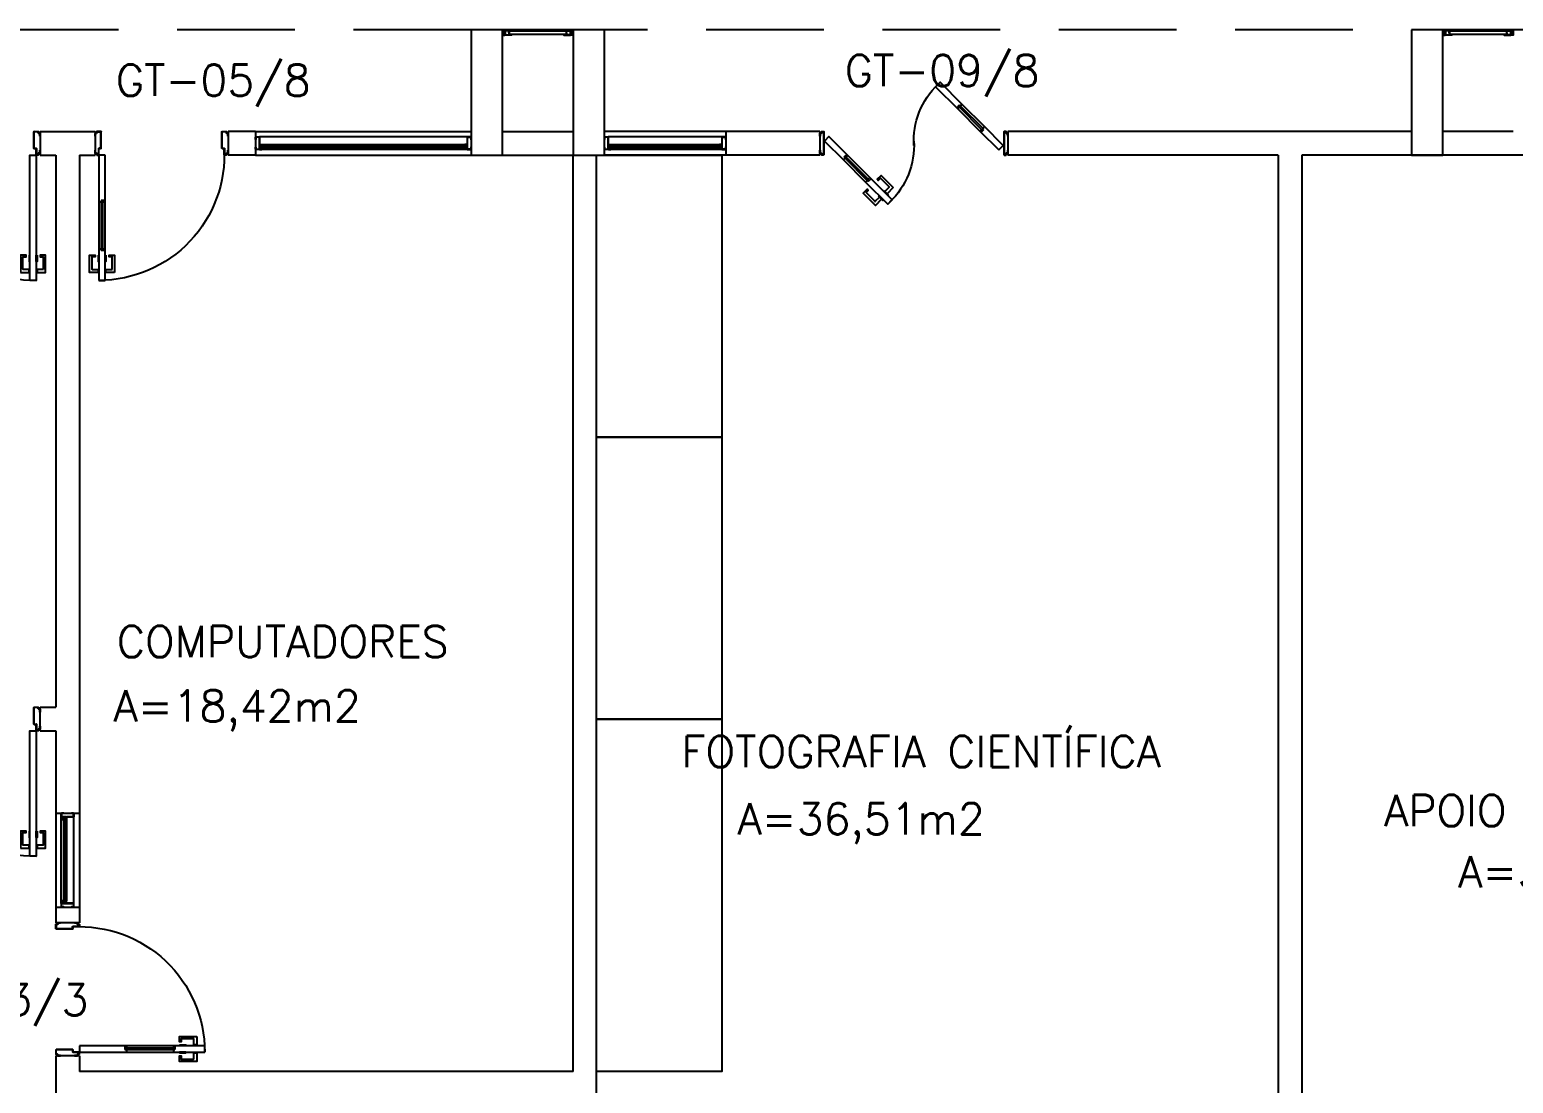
# Model space of a CAD drawing. Header units: millimetres. Extents: x 2128 to 2646, y 1972 to 2207.
# Drawn here: x 2374.99 to 2384.46, y 2102.32 to 2109.04 of the extents above; entities that cross this region are included whole.
import ezdxf

# ---------------------------------------------------------------- set-up
doc = ezdxf.new("R2010")
doc.units = ezdxf.units.MM
doc.linetypes.add('HIDDEN', pattern=[0.375, 0.25, -0.125])
for name, color, linetype in [('AR-ALV', 2, 'Continuous'), ('AR-BANCADAS', 1, 'Continuous'), ('AR-ESQ', 1, 'Continuous'), ('AR-ESTC', 3, 'Continuous'), ('AR-PEITORIL', 1, 'Continuous'), ('AR-PORTA', 1, 'Continuous'), ('AR-PROJ', 1, 'HIDDEN'), ('BC- VISTA', 1, 'Continuous'), ('DT-ESQ-BAGUETE-C', 1, 'Continuous'), ('DT-ESQ-BAGUETE-V', 1, 'Continuous'), ('DT-ESQ-CHAPA DOBRADA-V', 1, 'Continuous'), ('DT-ESQ-MARCO-V', 1, 'Continuous'), ('DT-ESQ-PERFIL CADEIRA-C', 2, 'Continuous'), ('DT-ESQ-PERFIL CADEIRA-V', 2, 'Continuous'), ('DT-ESQ-PERFIL U-C', 2, 'Continuous'), ('DT-ESQ-VENEZIANA-C', 1, 'Continuous'), ('DT-ESQ-VENEZIANA-V', 1, 'Continuous'), ('DT-ESQ-VIDRO-C', 2, 'Continuous'), ('DT-TXTMOD', 1, 'Continuous'), ('ENDEREÇO', 2, 'Continuous'), ('maçaneta', 1, 'Continuous'), ('mov', 1, 'Continuous'), ('PM-PERFIL U-C', 2, 'Continuous'), ('PM-VIDRO', 2, 'Continuous'), ('pm1', 2, 'Continuous'), ('pm2', 2, 'Continuous'), ('TEXTO', 2, 'Continuous'), ('Área', 2, 'Continuous')]:
    doc.layers.add(name, color=color, linetype=linetype)
doc.styles.add('S10', font='simplex.shx', dxfattribs={"height": 0.1})
doc.styles.add('UNB-100', font='simplex.shx', dxfattribs={"height": 0.2})
doc.styles.add('UNB1-100', font='simplex.shx', dxfattribs={"height": 0.2})

# ---------------------------------------------------------------- blocks, each defined once
blk = doc.blocks.new('BCL05')
at = {"layer": 'BC- VISTA'}
blk.add_lwpolyline([(0.8, 0), (0.8, -1.8), (0, -1.8), (0, 0)], close=True, dxfattribs=at)
blk = doc.blocks.new('BCL07')
at = {"layer": 'BC- VISTA'}
blk.add_lwpolyline([(0.8, 0), (0.8, -2.25), (0, -2.25), (0, 0)], close=True, dxfattribs=at)
blk = doc.blocks.new('EF03-P')
at = {"layer": 'DT-ESQ-BAGUETE-C', "ltscale": 0.1}
for points in [[(0.039, -0.05), (0.0255, -0.05), (0.0255, -0.0485), (0.039, -0.0485), (0.039, -0.0365), (0.0255, -0.0365), (0.0255, -0.035), (0.039, -0.035, -0.414214), (0.0405, -0.0365), (0.0405, -0.0485, -0.414214)], [(0.561, -0.05), (0.5745, -0.05), (0.5745, -0.0485), (0.561, -0.0485), (0.561, -0.0365), (0.5745, -0.0365), (0.5745, -0.035), (0.561, -0.035, 0.414214), (0.5595, -0.0365), (0.5595, -0.0485, 0.414214)]]:
    blk.add_lwpolyline(points, format="xyb", close=True, dxfattribs=at)
at = {"layer": 'DT-ESQ-BAGUETE-V', "ltscale": 0.1}
blk.add_line((0.561, -0.05), (0.039, -0.05), dxfattribs=at)
at = {"layer": 'DT-ESQ-CHAPA DOBRADA-V', "ltscale": 0.1}
blk.add_line((0.56, -0.067), (0.04, -0.067), dxfattribs=at)
at = {"layer": 'DT-ESQ-MARCO-V', "ltscale": 0.1}
for p, q in [((0.0235, -0.035), (0.5765, -0.035)), ((0.0235, -0.115), (0.5765, -0.115))]:
    blk.add_line(p, q, dxfattribs=at)
at = {"layer": 'DT-ESQ-PERFIL U-C', "ltscale": 0.1}
for points in [[(0.025, -0.0655), (0.025, -0.0655, 0.414214), (0.0235, -0.067), (0.0235, -0.1135), (0.0015, -0.1135), (0.0015, -0.1), (0, -0.1), (0, -0.1135, 0.414214), (0.0015, -0.115), (0.0235, -0.115, 0.414214), (0.025, -0.1135), (0.025, -0.067), (0.04, -0.067, 1), (0.04, -0.064), (0.025, -0.064), (0.025, -0.0365, 0.414214), (0.0235, -0.035), (0.0015, -0.035, 0.414214), (0, -0.0365), (0, -0.05), (0.0015, -0.05), (0.0015, -0.0365), (0.0235, -0.0365), (0.0235, -0.064, 0.414214), (0.025, -0.0655), (0.04, -0.0655)], [(0.575, -0.0655), (0.575, -0.0655, -0.414214), (0.5765, -0.067), (0.5765, -0.1135), (0.5985, -0.1135), (0.5985, -0.1), (0.6, -0.1), (0.6, -0.1135, -0.414214), (0.5985, -0.115), (0.5765, -0.115, -0.414214), (0.575, -0.1135), (0.575, -0.067), (0.56, -0.067, -1), (0.56, -0.064), (0.575, -0.064), (0.575, -0.0365, -0.414214), (0.5765, -0.035), (0.5985, -0.035, -0.414214), (0.6, -0.0365), (0.6, -0.05), (0.5985, -0.05), (0.5985, -0.0365), (0.5765, -0.0365), (0.5765, -0.064, -0.414214), (0.575, -0.0655), (0.56, -0.0655)]]:
    blk.add_lwpolyline(points, format="xyb", dxfattribs=at)
at = {"layer": 'DT-ESQ-VIDRO-C', "ltscale": 0.1}
blk.add_lwpolyline([(0.027, -0.062), (0.027, -0.052), (0.573, -0.052), (0.573, -0.062)], close=True, dxfattribs=at)
at = {"layer": 'DT-TXTMOD', "ltscale": 0.1, "style": 'S10', "flags": 3}
blk.add_attdef('EF03', (0.05, 0), '', height=0.1, dxfattribs=at)
blk = doc.blocks.new('EF01-P')
at = {"layer": 'DT-ESQ-BAGUETE-C', "ltscale": 0.1}
for points in [[(0.0015, 0.035), (0.015, 0.035), (0.015, 0.0335), (0.0015, 0.0335), (0.0015, 0.005), (0.015, 0.005), (0.015, 0.0035), (0.0015, 0.0035, -0.414214), (0, 0.005), (0, 0.0335, -0.414214)], [(0.4485, 0.035), (0.435, 0.035), (0.435, 0.0335), (0.4485, 0.0335), (0.4485, 0.005), (0.435, 0.005), (0.435, 0.0035), (0.4485, 0.0035, 0.414214), (0.45, 0.005), (0.45, 0.0335, 0.414214)]]:
    blk.add_lwpolyline(points, format="xyb", close=True, dxfattribs=at)
at = {"layer": 'DT-ESQ-PERFIL CADEIRA-C', "ltscale": 0.1}
for points in [[(0.01, 0.0015), (0.01, 0.003), (0.0015, 0.003, 1), (0.0015, 0), (0.015, 0, 0.414214), (0.0165, 0.0015), (0.0165, 0.0335), (0.043, 0.0335)], [(0.043, 0.0065), (0.018, 0.0065), (0.018, 0.0165), (0.0165, 0.0165), (0.0165, 0.0065, 0.414214), (0.018, 0.005), (0.043, 0.005), (0.0565, 0.005, 1), (0.0565, 0.008), (0.043, 0.008), (0.043, 0.02), (0.043, 0.032), (0.0565, 0.032, 1), (0.0565, 0.035), (0.043, 0.035), (0.0165, 0.035, 0.414214), (0.015, 0.0335), (0.015, 0.0015), (0.0015, 0.0015)], [(0.0415, 0.02), (0.0415, 0.032, -0.414214), (0.043, 0.0335), (0.0565, 0.0335)], [(0.0415, 0.02), (0.0415, 0.008, 0.414214), (0.043, 0.0065), (0.0565, 0.0065)], [(0.407, 0.0065), (0.432, 0.0065), (0.432, 0.0165), (0.4335, 0.0165), (0.4335, 0.0065, -0.414214), (0.432, 0.005), (0.407, 0.005), (0.3935, 0.005, -1), (0.3935, 0.008), (0.407, 0.008), (0.407, 0.02), (0.407, 0.032), (0.3935, 0.032, -1), (0.3935, 0.035), (0.407, 0.035), (0.4335, 0.035, -0.414214), (0.435, 0.0335), (0.435, 0.0015), (0.4485, 0.0015)], [(0.4085, 0.02), (0.4085, 0.032, 0.414214), (0.407, 0.0335), (0.3935, 0.0335)], [(0.4085, 0.02), (0.4085, 0.008, -0.414214), (0.407, 0.0065), (0.3935, 0.0065)], [(0.44, 0.0015), (0.44, 0.003), (0.4485, 0.003, -1), (0.4485, 0), (0.435, 0, -0.414214), (0.4335, 0.0015), (0.4335, 0.0335), (0.407, 0.0335)]]:
    blk.add_lwpolyline(points, format="xyb", dxfattribs=at)
at = {"layer": 'DT-ESQ-PERFIL CADEIRA-V', "ltscale": 0.1}
blk.add_line((0.015, 0), (0.435, 0), dxfattribs=at)
at = {"layer": 'DT-ESQ-VENEZIANA-C', "ltscale": 0.1}
for p, q in [((0.043, 0.0105), (0.407, 0.0105)), ((0.043, 0.009), (0.407, 0.009))]:
    blk.add_line(p, q, dxfattribs=at)
at = {"layer": 'DT-ESQ-VENEZIANA-V', "ltscale": 0.1}
blk.add_line((0.043, 0.031), (0.407, 0.031), dxfattribs=at)
blk = doc.blocks.new('EF06A-P')
at = {"layer": 'DT-ESQ-BAGUETE-C', "ltscale": 0.1}
for points in [[(0.039, -0.05), (0.0255, -0.05), (0.0255, -0.0485), (0.039, -0.0485), (0.039, -0.0365), (0.0255, -0.0365), (0.0255, -0.035), (0.039, -0.035, -0.414214), (0.0405, -0.0365), (0.0405, -0.0485, -0.414214)], [(1.336, -0.05), (1.3495, -0.05), (1.3495, -0.0485), (1.336, -0.0485), (1.336, -0.0365), (1.3495, -0.0365), (1.3495, -0.035), (1.336, -0.035, 0.414214), (1.3345, -0.0365), (1.3345, -0.0485, 0.414214)]]:
    blk.add_lwpolyline(points, format="xyb", close=True, dxfattribs=at)
at = {"layer": 'DT-ESQ-BAGUETE-V', "ltscale": 0.1}
blk.add_line((1.336, -0.05), (0.039, -0.05), dxfattribs=at)
at = {"layer": 'DT-ESQ-CHAPA DOBRADA-V', "ltscale": 0.1}
blk.add_line((1.335, -0.067), (0.04, -0.067), dxfattribs=at)
at = {"layer": 'DT-ESQ-MARCO-V', "ltscale": 0.1}
for p, q in [((0.0235, -0.035), (1.3515, -0.035)), ((0.0235, -0.115), (1.3515, -0.115))]:
    blk.add_line(p, q, dxfattribs=at)
at = {"layer": 'DT-ESQ-PERFIL U-C', "ltscale": 0.1}
for points in [[(0.025, -0.0655), (0.025, -0.0655, 0.414214), (0.0235, -0.067), (0.0235, -0.1135), (0.0015, -0.1135), (0.0015, -0.1), (0, -0.1), (0, -0.1135, 0.414214), (0.0015, -0.115), (0.0235, -0.115, 0.414214), (0.025, -0.1135), (0.025, -0.067), (0.04, -0.067, 1), (0.04, -0.064), (0.025, -0.064), (0.025, -0.0365, 0.414214), (0.0235, -0.035), (0.0015, -0.035, 0.414214), (0, -0.0365), (0, -0.05), (0.0015, -0.05), (0.0015, -0.0365), (0.0235, -0.0365), (0.0235, -0.064, 0.414214), (0.025, -0.0655), (0.04, -0.0655)], [(1.35, -0.0655), (1.35, -0.0655, -0.414214), (1.3515, -0.067), (1.3515, -0.1135), (1.3735, -0.1135), (1.3735, -0.1), (1.375, -0.1), (1.375, -0.1135, -0.414214), (1.3735, -0.115), (1.3515, -0.115, -0.414214), (1.35, -0.1135), (1.35, -0.067), (1.335, -0.067, -1), (1.335, -0.064), (1.35, -0.064), (1.35, -0.0365, -0.414214), (1.3515, -0.035), (1.3735, -0.035, -0.414214), (1.375, -0.0365), (1.375, -0.05), (1.3735, -0.05), (1.3735, -0.0365), (1.3515, -0.0365), (1.3515, -0.064, -0.414214), (1.35, -0.0655), (1.335, -0.0655)]]:
    blk.add_lwpolyline(points, format="xyb", dxfattribs=at)
at = {"layer": 'DT-ESQ-VIDRO-C', "ltscale": 0.1}
blk.add_lwpolyline([(0.027, -0.062), (0.027, -0.052), (1.348, -0.052), (1.348, -0.062)], close=True, dxfattribs=at)
at = {"layer": 'DT-TXTMOD', "ltscale": 0.1, "style": 'S10', "flags": 3}
blk.add_attdef('EF06A', (0.05, 0), '', height=0.1, dxfattribs=at)
blk = doc.blocks.new('EF04A-P')
at = {"layer": 'DT-ESQ-BAGUETE-C', "ltscale": 0.1}
for points in [[(0.039, -0.05), (0.0255, -0.05), (0.0255, -0.0485), (0.039, -0.0485), (0.039, -0.0365), (0.0255, -0.0365), (0.0255, -0.035), (0.039, -0.035, -0.414214), (0.0405, -0.0365), (0.0405, -0.0485, -0.414214)], [(0.736, -0.05), (0.7495, -0.05), (0.7495, -0.0485), (0.736, -0.0485), (0.736, -0.0365), (0.7495, -0.0365), (0.7495, -0.035), (0.736, -0.035, 0.414214), (0.7345, -0.0365), (0.7345, -0.0485, 0.414214)]]:
    blk.add_lwpolyline(points, format="xyb", close=True, dxfattribs=at)
at = {"layer": 'DT-ESQ-BAGUETE-V', "ltscale": 0.1}
blk.add_line((0.736, -0.05), (0.039, -0.05), dxfattribs=at)
at = {"layer": 'DT-ESQ-CHAPA DOBRADA-V', "ltscale": 0.1}
blk.add_line((0.735, -0.067), (0.04, -0.067), dxfattribs=at)
at = {"layer": 'DT-ESQ-MARCO-V', "ltscale": 0.1}
for p, q in [((0.0235, -0.035), (0.7515, -0.035)), ((0.0235, -0.115), (0.7515, -0.115))]:
    blk.add_line(p, q, dxfattribs=at)
at = {"layer": 'DT-ESQ-PERFIL U-C', "ltscale": 0.1}
for points in [[(0.025, -0.0655), (0.025, -0.0655, 0.414214), (0.0235, -0.067), (0.0235, -0.1135), (0.0015, -0.1135), (0.0015, -0.1), (0, -0.1), (0, -0.1135, 0.414214), (0.0015, -0.115), (0.0235, -0.115, 0.414214), (0.025, -0.1135), (0.025, -0.067), (0.04, -0.067, 1), (0.04, -0.064), (0.025, -0.064), (0.025, -0.0365, 0.414214), (0.0235, -0.035), (0.0015, -0.035, 0.414214), (0, -0.0365), (0, -0.05), (0.0015, -0.05), (0.0015, -0.0365), (0.0235, -0.0365), (0.0235, -0.064, 0.414214), (0.025, -0.0655), (0.04, -0.0655)], [(0.75, -0.0655), (0.75, -0.0655, -0.414214), (0.7515, -0.067), (0.7515, -0.1135), (0.7735, -0.1135), (0.7735, -0.1), (0.775, -0.1), (0.775, -0.1135, -0.414214), (0.7735, -0.115), (0.7515, -0.115, -0.414214), (0.75, -0.1135), (0.75, -0.067), (0.735, -0.067, -1), (0.735, -0.064), (0.75, -0.064), (0.75, -0.0365, -0.414214), (0.7515, -0.035), (0.7735, -0.035, -0.414214), (0.775, -0.0365), (0.775, -0.05), (0.7735, -0.05), (0.7735, -0.0365), (0.7515, -0.0365), (0.7515, -0.064, -0.414214), (0.75, -0.0655), (0.735, -0.0655)]]:
    blk.add_lwpolyline(points, format="xyb", dxfattribs=at)
at = {"layer": 'DT-ESQ-VIDRO-C', "ltscale": 0.1}
blk.add_lwpolyline([(0.027, -0.062), (0.027, -0.052), (0.748, -0.052), (0.748, -0.062)], close=True, dxfattribs=at)
at = {"layer": 'DT-TXTMOD', "ltscale": 0.1, "style": 'S10', "flags": 3}
blk.add_attdef('EF04A', (0.05, 0), '', height=0.1, dxfattribs=at)
blk = doc.blocks.new('PM7B')
at = {"layer": 'maçaneta'}
for points in [[(0.7317, -0.2081), (0.7706, -0.247), (0.7848, -0.2329), (0.7576, -0.2056, -0.414214), (0.7576, -0.2035), (0.8131, -0.148), (0.8272, -0.1622), (0.8343, -0.1551), (0.8095, -0.1303)], [(0.806, -0.2824), (0.8449, -0.3213), (0.9227, -0.2435), (0.8979, -0.2187), (0.8908, -0.2258), (0.905, -0.2399), (0.8495, -0.2954, -0.414214), (0.8474, -0.2954), (0.8201, -0.2682)], [(0.8449, -0.3213), (0.806, -0.2824), (0.8201, -0.2682), (0.8474, -0.2954, 0.414214), (0.8495, -0.2954), (0.905, -0.2399), (0.8908, -0.2258), (0.8979, -0.2187), (0.9227, -0.2435)]]:
    blk.add_lwpolyline(points, format="xyb", close=True, dxfattribs=at)
for points in [[(0.7918, -0.2258), (0.7636, -0.2541), (0.7671, -0.2576), (0.7954, -0.2293)], [(0.7918, -0.2258), (0.7636, -0.2541), (0.7671, -0.2576), (0.7954, -0.2293)], [(0.8272, -0.2612), (0.7989, -0.2894), (0.7954, -0.2859), (0.8237, -0.2576)], [(0.8272, -0.2612), (0.7989, -0.2894), (0.7954, -0.2859), (0.8237, -0.2576)]]:
    blk.add_lwpolyline(points, close=True, dxfattribs=at)
at = {"layer": 'mov'}
for centre, start, end in [((0.0994, 0.0888), 356.80287, 46.39924), ((1.1006, 0.0612), 176.80287, 226.39924)]:
    blk.add_arc(centre, 0.5014, start, end, dxfattribs=at)
at = {"layer": 'PM-PERFIL U-C'}
for p, q in [((0, 0.12), (0, 0.1385)), ((0.002, 0.12), (0, 0.12)), ((0.0015, 0.14), (0.01, 0.14)), ((0.0105, 0.138), (0.002, 0.138)), ((0.002, 0.138), (0.002, 0.12)), ((0.01, 0.14), (0.01, 0.1485)), ((0.0115, 0.15), (0.0235, 0.15)), ((0.023, 0.148), (0.012, 0.148)), ((0.012, 0.148), (0.012, 0.1395)), ((0.023, 0.148), (0.023, 0.002)), ((0.025, 0.1485), (0.025, 0.0015)), ((1.175, 0.1485), (1.175, 0.0015)), ((1.1885, 0.15), (1.1765, 0.15)), ((1.177, 0.148), (1.188, 0.148)), ((1.177, 0.148), (1.177, 0.002)), ((1.188, 0.148), (1.188, 0.1395)), ((1.1895, 0.138), (1.198, 0.138)), ((1.19, 0.14), (1.19, 0.1485)), ((1.1985, 0.14), (1.19, 0.14)), ((1.198, 0.138), (1.198, 0.12)), ((1.198, 0.12), (1.2, 0.12)), ((1.2, 0.12), (1.2, 0.1385)), ((0, 0.0115), (0, 0.03)), ((0, 0.03), (0.002, 0.03)), ((0.01, 0.01), (0.0015, 0.01)), ((0.002, 0.03), (0.002, 0.012)), ((0.002, 0.012), (0.0105, 0.012)), ((0.01, 0.0015), (0.01, 0.01)), ((0.0235, 0), (0.0115, 0)), ((0.012, 0.0105), (0.012, 0.002)), ((0.012, 0.002), (0.023, 0.002)), ((1.1765, 0), (1.1885, 0)), ((1.188, 0.002), (1.177, 0.002)), ((1.188, 0.0105), (1.188, 0.002)), ((1.198, 0.012), (1.1895, 0.012)), ((1.19, 0.01), (1.1985, 0.01)), ((1.19, 0.0015), (1.19, 0.01)), ((1.198, 0.03), (1.198, 0.012)), ((1.2, 0.03), (1.198, 0.03)), ((1.2, 0.0115), (1.2, 0.03))]:
    blk.add_line(p, q, dxfattribs=at)
for centre, start, end in [((0.0015, 0.1385), 90, 180), ((0.0115, 0.1485), 90, 180), ((0.0105, 0.1395), 270, 0), ((0.0235, 0.1485), 0, 90), ((1.1765, 0.1485), 90, 180), ((1.1895, 0.1395), 180, 270), ((1.1885, 0.1485), 0, 90), ((1.1985, 0.1385), 0, 90), ((0.0015, 0.0115), 180, 270), ((0.0115, 0.0015), 180, 270), ((0.0105, 0.0105), 0, 90), ((0.0235, 0.0015), 269.93864, 0), ((1.1765, 0.0015), 180, 270.06136), ((1.1895, 0.0105), 90, 180), ((1.1885, 0.0015), 270, 0), ((1.1985, 0.0115), 270, 0)]:
    blk.add_arc(centre, 0.0015, start, end, dxfattribs=at)
at = {"layer": 'PM-VIDRO'}
for p, q in [((0.1607, 0.1707), (0.3021, 0.3122)), ((0.3092, 0.3051), (0.1677, 0.1637)), ((0.8908, -0.1551), (1.0323, -0.0137)), ((1.0393, -0.0207), (0.8979, -0.1622))]:
    blk.add_line(p, q, dxfattribs=at)
at = {"layer": 'pm1'}
for p, q in [((0.3021, 0.3122), (0.2915, 0.3228)), ((0.3021, 0.3122), (0.3092, 0.3192)), ((0.3268, 0.3016), (0.3092, 0.3192)), ((0.3162, 0.3122), (0.3092, 0.3051)), ((0.3198, 0.2945), (0.3092, 0.3051)), ((0.3268, 0.3016), (0.3198, 0.2945)), ((0.0296, 0.0609), (0.1501, 0.1813)), ((0.1783, 0.1531), (0.0579, 0.0326)), ((0.1501, 0.1813), (0.1607, 0.1707)), ((0.1536, 0.1637), (0.1607, 0.1707)), ((0.1713, 0.146), (0.1536, 0.1637)), ((0.1677, 0.1637), (0.1607, 0.1566)), ((0.1677, 0.1637), (0.1783, 0.1531)), ((0.1783, 0.1531), (0.1713, 0.146)), ((0.0579, 0.0326), (0.0296, 0.0609)), ((1.0217, -0.0031), (1.0287, 0.004)), ((1.0287, 0.004), (1.0464, -0.0137)), ((1.0323, -0.0137), (1.0393, -0.0066)), ((1.0464, -0.0137), (1.0393, -0.0207)), ((0.8732, -0.1516), (0.8802, -0.1445)), ((0.8732, -0.1516), (0.8908, -0.1692)), ((0.8802, -0.1445), (0.8908, -0.1551)), ((0.8838, -0.1622), (0.8908, -0.1551)), ((0.8979, -0.1622), (0.8908, -0.1692)), ((0.8979, -0.1622), (0.9085, -0.1728))]:
    blk.add_line(p, q, dxfattribs=at)
for points in [[(0.2915, 0.3228), (0.4329, 0.4642), (0.4612, 0.4359), (0.3198, 0.2945)], [(1.0323, -0.0137), (1.0217, -0.0031), (1.1421, 0.1174), (1.1704, 0.0891), (1.0499, -0.0313), (1.0393, -0.0207)], [(0.9085, -0.1728), (0.7671, -0.3142), (0.7388, -0.2859), (0.8732, -0.1516)]]:
    blk.add_lwpolyline(points, dxfattribs=at)
at = {"layer": 'pm2', "color": 1}
for p, q in [((0.1501, 0.1813), (0.2915, 0.3228)), ((0.3198, 0.2945), (0.1783, 0.1531)), ((0.8802, -0.1445), (1.0217, -0.0031)), ((1.0499, -0.0313), (0.9085, -0.1728))]:
    blk.add_line(p, q, dxfattribs=at)
blk = doc.blocks.new('PM3B')
at = {"layer": 'maçaneta'}
for points in [[(0.02, 0.9), (-0.035, 0.9), (-0.035, 0.79), (0, 0.79), (0, 0.8), (-0.02, 0.8), (-0.02, 0.8785, -0.414214), (-0.0185, 0.88), (0.02, 0.88)], [(0.125, 0.9), (0.07, 0.9), (0.07, 0.88), (0.1085, 0.88, -0.414214), (0.11, 0.8785), (0.11, 0.8), (0.09, 0.8), (0.09, 0.79), (0.125, 0.79)]]:
    blk.add_lwpolyline(points, format="xyb", close=True, dxfattribs=at)
for points in [[(0.02, 0.79), (0.02, 0.83), (0.025, 0.83), (0.025, 0.79)], [(0.07, 0.79), (0.07, 0.83), (0.065, 0.83), (0.065, 0.79)]]:
    blk.add_lwpolyline(points, close=True, dxfattribs=at)
at = {"layer": 'mov'}
blk.add_arc((0.025, 0.15), 0.8, 0, 90, dxfattribs=at)
at = {"layer": 'PM-PERFIL U-C'}
for p, q in [((0, 0.12), (0, 0.1385)), ((0.002, 0.12), (0, 0.12)), ((0.0015, 0.14), (0.01, 0.14)), ((0.002, 0.138), (0.002, 0.12)), ((0.0105, 0.138), (0.002, 0.138)), ((0.01, 0.14), (0.01, 0.1485)), ((0.0115, 0.15), (0.0235, 0.15)), ((0.012, 0.148), (0.012, 0.1395)), ((0.023, 0.148), (0.012, 0.148)), ((0.023, 0.1085), (0.023, 0.148)), ((0.038, 0.107), (0.0245, 0.107)), ((0.025, 0.1485), (0.025, 0.109)), ((0.0385, 0.109), (0.025, 0.109)), ((0.038, 0.107), (0.038, 0.002)), ((0.04, 0.1075), (0.04, 0.0015)), ((0.81, 0.1075), (0.81, 0.0015)), ((0.8115, 0.109), (0.825, 0.109)), ((0.812, 0.107), (0.8255, 0.107)), ((0.812, 0.107), (0.812, 0.002)), ((0.825, 0.1485), (0.825, 0.109)), ((0.8385, 0.15), (0.8265, 0.15)), ((0.827, 0.148), (0.838, 0.148)), ((0.827, 0.1085), (0.827, 0.148)), ((0.838, 0.148), (0.838, 0.1395)), ((0.8395, 0.138), (0.848, 0.138)), ((0.84, 0.14), (0.84, 0.1485)), ((0.8485, 0.14), (0.84, 0.14)), ((0.848, 0.138), (0.848, 0.12)), ((0.848, 0.12), (0.85, 0.12)), ((0.85, 0.12), (0.85, 0.1385)), ((0, 0.03), (0.002, 0.03)), ((0, 0.0115), (0, 0.03)), ((0.01, 0.01), (0.0015, 0.01)), ((0.002, 0.03), (0.002, 0.012)), ((0.002, 0.012), (0.0105, 0.012)), ((0.01, 0.0015), (0.01, 0.01)), ((0.0385, 0), (0.0115, 0)), ((0.012, 0.0105), (0.012, 0.002)), ((0.012, 0.002), (0.038, 0.002)), ((0.8115, 0), (0.8385, 0)), ((0.838, 0.002), (0.812, 0.002)), ((0.838, 0.0105), (0.838, 0.002)), ((0.848, 0.012), (0.8395, 0.012)), ((0.84, 0.0015), (0.84, 0.01)), ((0.84, 0.01), (0.8485, 0.01)), ((0.85, 0.03), (0.848, 0.03)), ((0.848, 0.03), (0.848, 0.012)), ((0.85, 0.0115), (0.85, 0.03))]:
    blk.add_line(p, q, dxfattribs=at)
for centre, start, end in [((0.0015, 0.1385), 90, 180), ((0.0115, 0.1485), 90, 180), ((0.0105, 0.1395), 270, 0), ((0.0245, 0.1085), 180, 270), ((0.0235, 0.1485), 360, 90), ((0.0385, 0.1075), 0, 90), ((0.8115, 0.1075), 90, 180), ((0.8265, 0.1485), 90, 180), ((0.8255, 0.1085), 270, 0), ((0.8395, 0.1395), 180, 270), ((0.8385, 0.1485), 0, 90), ((0.8485, 0.1385), 0, 90), ((0.0015, 0.0115), 180, 270), ((0.0115, 0.0015), 180, 270), ((0.0105, 0.0105), 0, 90), ((0.0385, 0.0015), 269.93864, 0), ((0.8115, 0.0015), 180, 270.06136), ((0.8395, 0.0105), 90, 180), ((0.8385, 0.0015), 270, 0), ((0.8485, 0.0115), 270, 0)]:
    blk.add_arc(centre, 0.0015, start, end, dxfattribs=at)
at = {"layer": 'pm1'}
blk.add_lwpolyline([(0.065, 0.95), (0.065, 0.15), (0.025, 0.15), (0.025, 0.95)], close=True, dxfattribs=at)
blk = doc.blocks.new('PM3V-B')
at = {"layer": 'maçaneta'}
for points in [[(0.02, 0.9), (-0.035, 0.9), (-0.035, 0.79), (0, 0.79), (0, 0.8), (-0.02, 0.8), (-0.02, 0.8785, -0.414214), (-0.0185, 0.88), (0.02, 0.88)], [(0.125, 0.9), (0.07, 0.9), (0.07, 0.88), (0.1085, 0.88, -0.414214), (0.11, 0.8785), (0.11, 0.8), (0.09, 0.8), (0.09, 0.79), (0.125, 0.79)]]:
    blk.add_lwpolyline(points, format="xyb", close=True, dxfattribs=at)
for points in [[(0.02, 0.79), (0.02, 0.83), (0.025, 0.83), (0.025, 0.79)], [(0.07, 0.79), (0.07, 0.83), (0.065, 0.83), (0.065, 0.79)]]:
    blk.add_lwpolyline(points, close=True, dxfattribs=at)
at = {"layer": 'mov'}
blk.add_arc((0.025, 0.15), 0.8, 356.84716, 90, dxfattribs=at)
at = {"layer": 'PM-PERFIL U-C'}
for p, q in [((0, 0.12), (0, 0.1385)), ((0.002, 0.12), (0, 0.12)), ((0.0015, 0.14), (0.01, 0.14)), ((0.002, 0.138), (0.002, 0.12)), ((0.0105, 0.138), (0.002, 0.138)), ((0.01, 0.14), (0.01, 0.1485)), ((0.0115, 0.15), (0.0235, 0.15)), ((0.012, 0.148), (0.012, 0.1395)), ((0.023, 0.148), (0.012, 0.148)), ((0.023, 0.1085), (0.023, 0.148)), ((0.038, 0.107), (0.0245, 0.107)), ((0.025, 0.15), (0.025, 0.109)), ((0.025, 0.1485), (0.025, 0.109)), ((0.025, 0.109), (0.035, 0.109)), ((0.0385, 0.109), (0.025, 0.109)), ((0.038, 0.107), (0.038, 0.002)), ((0.04, 0.1075), (0.04, 0.0015)), ((0.81, 0.1075), (0.81, 0.0015)), ((0.8115, 0.109), (0.825, 0.109)), ((0.812, 0.107), (0.8255, 0.107)), ((0.812, 0.107), (0.812, 0.002)), ((0.8252, 0.109), (0.8152, 0.109)), ((0.825, 0.1485), (0.825, 0.109)), ((0.8385, 0.15), (0.8265, 0.15)), ((0.827, 0.148), (0.838, 0.148)), ((0.827, 0.1085), (0.827, 0.148)), ((0.838, 0.148), (0.838, 0.1395)), ((0.8395, 0.138), (0.848, 0.138)), ((0.84, 0.14), (0.84, 0.1485)), ((0.8485, 0.14), (0.84, 0.14)), ((0.848, 0.138), (0.848, 0.12)), ((0.848, 0.12), (0.85, 0.12)), ((0.85, 0.12), (0.85, 0.1385)), ((0, 0.03), (0.002, 0.03)), ((0, 0.0115), (0, 0.03)), ((0.01, 0.01), (0.0015, 0.01)), ((0.002, 0.03), (0.002, 0.012)), ((0.002, 0.012), (0.0105, 0.012)), ((0.01, 0.0015), (0.01, 0.01)), ((0.0385, 0), (0.0115, 0)), ((0.012, 0.0105), (0.012, 0.002)), ((0.012, 0.002), (0.038, 0.002)), ((0.8115, 0), (0.8385, 0)), ((0.838, 0.002), (0.812, 0.002)), ((0.8152, 0), (0.8402, 0)), ((0.838, 0.0105), (0.838, 0.002)), ((0.848, 0.012), (0.8395, 0.012)), ((0.84, 0.0015), (0.84, 0.01)), ((0.84, 0.01), (0.8485, 0.01)), ((0.8402, 0.01), (0.8502, 0.01)), ((0.8402, 0), (0.8402, 0.01)), ((0.85, 0.03), (0.848, 0.03)), ((0.848, 0.03), (0.848, 0.012)), ((0.85, 0.0115), (0.85, 0.03))]:
    blk.add_line(p, q, dxfattribs=at)
for centre, start, end in [((0.0015, 0.1385), 90, 180), ((0.0115, 0.1485), 90, 180), ((0.0105, 0.1395), 270, 0), ((0.0245, 0.1085), 180, 270), ((0.0235, 0.1485), 360, 90), ((0.0385, 0.1075), 0, 90), ((0.8115, 0.1075), 90, 180), ((0.8265, 0.1485), 90, 180), ((0.8255, 0.1085), 270, 0), ((0.8395, 0.1395), 180, 270), ((0.8385, 0.1485), 0, 90), ((0.8485, 0.1385), 0, 90), ((0.0015, 0.0115), 180, 270), ((0.0115, 0.0015), 180, 270), ((0.0105, 0.0105), 0, 90), ((0.0385, 0.0015), 269.93864, 0), ((0.8115, 0.0015), 180, 270.06136), ((0.8395, 0.0105), 90, 180), ((0.8385, 0.0015), 270, 0), ((0.8485, 0.0115), 270, 0)]:
    blk.add_arc(centre, 0.0015, start, end, dxfattribs=at)
at = {"layer": 'PM-VIDRO'}
for p, q in [((0.04, 0.45), (0.04, 0.75)), ((0.05, 0.75), (0.05, 0.45))]:
    blk.add_line(p, q, dxfattribs=at)
at = {"layer": 'pm1'}
for p, q in [((0.025, 0.95), (0.065, 0.95)), ((0.025, 0.75), (0.025, 0.95)), ((0.065, 0.95), (0.065, 0.76)), ((0.065, 0.76), (0.04, 0.76)), ((0.04, 0.75), (0.04, 0.76)), ((0.05, 0.76), (0.05, 0.75)), ((0.065, 0.76), (0.065, 0.75)), ((0.04, 0.75), (0.025, 0.75)), ((0.065, 0.75), (0.05, 0.75)), ((0.025, 0.15), (0.025, 0.45)), ((0.04, 0.45), (0.025, 0.45)), ((0.04, 0.44), (0.04, 0.45)), ((0.065, 0.44), (0.04, 0.44)), ((0.065, 0.45), (0.05, 0.45)), ((0.05, 0.45), (0.05, 0.44)), ((0.065, 0.45), (0.065, 0.44)), ((0.065, 0.44), (0.065, 0.15)), ((0.065, 0.15), (0.025, 0.15))]:
    blk.add_line(p, q, dxfattribs=at)
at = {"layer": 'pm2'}
for p, q in [((0.025, 0.45), (0.025, 0.75)), ((0.065, 0.75), (0.065, 0.45))]:
    blk.add_line(p, q, dxfattribs=at)
blk = doc.blocks.new('PM3')
at = {"layer": 'maçaneta'}
for points in [[(0.02, 0.825), (-0.035, 0.825), (-0.035, 0.715), (0, 0.715), (0, 0.725), (-0.02, 0.725), (-0.02, 0.8035, -0.414214), (-0.0185, 0.805), (0.02, 0.805)], [(0.125, 0.825), (0.07, 0.825), (0.07, 0.805), (0.1085, 0.805, -0.414214), (0.11, 0.8035), (0.11, 0.725), (0.09, 0.725), (0.09, 0.715), (0.125, 0.715)]]:
    blk.add_lwpolyline(points, format="xyb", close=True, dxfattribs=at)
for points in [[(0.02, 0.715), (0.02, 0.755), (0.025, 0.755), (0.025, 0.715)], [(0.07, 0.715), (0.07, 0.755), (0.065, 0.755), (0.065, 0.715)]]:
    blk.add_lwpolyline(points, close=True, dxfattribs=at)
at = {"layer": 'mov'}
blk.add_arc((0.025, 0.075), 0.8, 0, 90, dxfattribs=at)
at = {"layer": 'PM-PERFIL U-C'}
for p, q in [((0, 0.045), (0, 0.0635)), ((0.002, 0.045), (0, 0.045)), ((0.0015, 0.065), (0.01, 0.065)), ((0.002, 0.063), (0.002, 0.045)), ((0.0105, 0.063), (0.002, 0.063)), ((0.01, 0.065), (0.01, 0.0735)), ((0.0115, 0.075), (0.0235, 0.075)), ((0.012, 0.073), (0.012, 0.0645)), ((0.023, 0.073), (0.012, 0.073)), ((0.023, 0.0335), (0.023, 0.073)), ((0.038, 0.032), (0.0245, 0.032)), ((0.025, 0.0735), (0.025, 0.034)), ((0.0385, 0.034), (0.025, 0.034)), ((0.038, 0.032), (0.038, -0.073)), ((0.04, 0.0325), (0.04, -0.0735)), ((0.81, 0.0325), (0.81, -0.0735)), ((0.8115, 0.034), (0.825, 0.034)), ((0.812, 0.032), (0.8255, 0.032)), ((0.812, 0.032), (0.812, -0.073)), ((0.825, 0.0735), (0.825, 0.034)), ((0.8385, 0.075), (0.8265, 0.075)), ((0.827, 0.073), (0.838, 0.073)), ((0.827, 0.0335), (0.827, 0.073)), ((0.838, 0.073), (0.838, 0.0645)), ((0.8395, 0.063), (0.848, 0.063)), ((0.84, 0.065), (0.84, 0.0735)), ((0.8485, 0.065), (0.84, 0.065)), ((0.848, 0.063), (0.848, 0.045)), ((0.848, 0.045), (0.85, 0.045)), ((0.85, 0.045), (0.85, 0.0635)), ((0, -0.045), (0.002, -0.045)), ((0, -0.0635), (0, -0.045)), ((0.01, -0.065), (0.0015, -0.065)), ((0.002, -0.045), (0.002, -0.063)), ((0.002, -0.063), (0.0105, -0.063)), ((0.01, -0.0735), (0.01, -0.065)), ((0.0385, -0.075), (0.0115, -0.075)), ((0.012, -0.0645), (0.012, -0.073)), ((0.012, -0.073), (0.038, -0.073)), ((0.8115, -0.075), (0.8385, -0.075)), ((0.838, -0.073), (0.812, -0.073)), ((0.838, -0.0645), (0.838, -0.073)), ((0.848, -0.063), (0.8395, -0.063)), ((0.84, -0.0735), (0.84, -0.065)), ((0.84, -0.065), (0.8485, -0.065)), ((0.85, -0.045), (0.848, -0.045)), ((0.848, -0.045), (0.848, -0.063)), ((0.85, -0.0635), (0.85, -0.045))]:
    blk.add_line(p, q, dxfattribs=at)
for centre, start, end in [((0.0015, 0.0635), 90, 180), ((0.0115, 0.0735), 90, 180), ((0.0105, 0.0645), 270, 0), ((0.0245, 0.0335), 180, 270), ((0.0235, 0.0735), 360, 90), ((0.0385, 0.0325), 0, 90), ((0.8115, 0.0325), 90, 180), ((0.8265, 0.0735), 90, 180), ((0.8255, 0.0335), 270, 0), ((0.8395, 0.0645), 180, 270), ((0.8385, 0.0735), 0, 90), ((0.8485, 0.0635), 0, 90), ((0.0015, -0.0635), 180, 270), ((0.0115, -0.0735), 180, 270), ((0.0105, -0.0645), 0, 90), ((0.0385, -0.0735), 269.93864, 0), ((0.8115, -0.0735), 180, 270.06136), ((0.8395, -0.0645), 90, 180), ((0.8385, -0.0735), 270, 0), ((0.8485, -0.0635), 270, 0)]:
    blk.add_arc(centre, 0.0015, start, end, dxfattribs=at)
at = {"layer": 'pm1'}
blk.add_lwpolyline([(0.065, 0.875), (0.065, 0.075), (0.025, 0.075), (0.025, 0.875)], close=True, dxfattribs=at)
blk = doc.blocks.new('PM3V')
at = {"layer": 'maçaneta'}
for points in [[(0.02, 0.9), (-0.035, 0.9), (-0.035, 0.79), (0, 0.79), (0, 0.8), (-0.02, 0.8), (-0.02, 0.8785, -0.414214), (-0.0185, 0.88), (0.02, 0.88)], [(0.125, 0.9), (0.07, 0.9), (0.07, 0.88), (0.1085, 0.88, -0.414214), (0.11, 0.8785), (0.11, 0.8), (0.09, 0.8), (0.09, 0.79), (0.125, 0.79)]]:
    blk.add_lwpolyline(points, format="xyb", close=True, dxfattribs=at)
for points in [[(0.02, 0.79), (0.02, 0.83), (0.025, 0.83), (0.025, 0.79)], [(0.07, 0.79), (0.07, 0.83), (0.065, 0.83), (0.065, 0.79)]]:
    blk.add_lwpolyline(points, close=True, dxfattribs=at)
at = {"layer": 'mov'}
blk.add_arc((0.025, 0.15), 0.8, 356.84716, 90, dxfattribs=at)
at = {"layer": 'PM-PERFIL U-C'}
for p, q in [((0, 0.12), (0, 0.1385)), ((0.002, 0.12), (0, 0.12)), ((0.0015, 0.14), (0.01, 0.14)), ((0.002, 0.138), (0.002, 0.12)), ((0.0105, 0.138), (0.002, 0.138)), ((0.01, 0.14), (0.01, 0.1485)), ((0.0115, 0.15), (0.0235, 0.15)), ((0.012, 0.148), (0.012, 0.1395)), ((0.023, 0.148), (0.012, 0.148)), ((0.023, 0.1085), (0.023, 0.148)), ((0.038, 0.107), (0.0245, 0.107)), ((0.025, 0.1485), (0.025, 0.109)), ((0.0385, 0.109), (0.025, 0.109)), ((0.038, 0.107), (0.038, 0.002)), ((0.04, 0.1075), (0.04, 0.0015)), ((0.81, 0.1075), (0.81, 0.0015)), ((0.8115, 0.109), (0.825, 0.109)), ((0.812, 0.107), (0.8255, 0.107)), ((0.812, 0.107), (0.812, 0.002)), ((0.825, 0.1485), (0.825, 0.109)), ((0.8385, 0.15), (0.8265, 0.15)), ((0.827, 0.148), (0.838, 0.148)), ((0.827, 0.1085), (0.827, 0.148)), ((0.838, 0.148), (0.838, 0.1395)), ((0.8395, 0.138), (0.848, 0.138)), ((0.84, 0.14), (0.84, 0.1485)), ((0.8485, 0.14), (0.84, 0.14)), ((0.848, 0.138), (0.848, 0.12)), ((0.848, 0.12), (0.85, 0.12)), ((0.85, 0.12), (0.85, 0.1385)), ((0, 0.03), (0.002, 0.03)), ((0, 0.0115), (0, 0.03)), ((0.01, 0.01), (0.0015, 0.01)), ((0.002, 0.03), (0.002, 0.012)), ((0.002, 0.012), (0.0105, 0.012)), ((0.01, 0.0015), (0.01, 0.01)), ((0.0385, 0), (0.0115, 0)), ((0.012, 0.0105), (0.012, 0.002)), ((0.012, 0.002), (0.038, 0.002)), ((0.8115, 0), (0.8385, 0)), ((0.838, 0.002), (0.812, 0.002)), ((0.838, 0.0105), (0.838, 0.002)), ((0.848, 0.012), (0.8395, 0.012)), ((0.84, 0.0015), (0.84, 0.01)), ((0.84, 0.01), (0.8485, 0.01)), ((0.85, 0.03), (0.848, 0.03)), ((0.848, 0.03), (0.848, 0.012)), ((0.85, 0.0115), (0.85, 0.03))]:
    blk.add_line(p, q, dxfattribs=at)
for centre, start, end in [((0.0015, 0.1385), 90, 180), ((0.0115, 0.1485), 90, 180), ((0.0105, 0.1395), 270, 0), ((0.0245, 0.1085), 180, 270), ((0.0235, 0.1485), 360, 90), ((0.0385, 0.1075), 0, 90), ((0.8115, 0.1075), 90, 180), ((0.8265, 0.1485), 90, 180), ((0.8255, 0.1085), 270, 0), ((0.8395, 0.1395), 180, 270), ((0.8385, 0.1485), 0, 90), ((0.8485, 0.1385), 0, 90), ((0.0015, 0.0115), 180, 270), ((0.0115, 0.0015), 180, 270), ((0.0105, 0.0105), 0, 90), ((0.0385, 0.0015), 269.93864, 0), ((0.8115, 0.0015), 180, 270.06136), ((0.8395, 0.0105), 90, 180), ((0.8385, 0.0015), 270, 0), ((0.8485, 0.0115), 270, 0)]:
    blk.add_arc(centre, 0.0015, start, end, dxfattribs=at)
at = {"layer": 'PM-VIDRO', "color": 1}
for p, q in [((0.04, 0.45), (0.04, 0.75)), ((0.05, 0.75), (0.05, 0.45))]:
    blk.add_line(p, q, dxfattribs=at)
at = {"layer": 'pm1'}
for p, q in [((0.025, 0.95), (0.065, 0.95)), ((0.025, 0.75), (0.025, 0.95)), ((0.065, 0.95), (0.065, 0.76)), ((0.065, 0.76), (0.04, 0.76)), ((0.04, 0.75), (0.04, 0.76)), ((0.05, 0.76), (0.05, 0.75)), ((0.065, 0.76), (0.065, 0.75)), ((0.04, 0.75), (0.025, 0.75)), ((0.065, 0.75), (0.05, 0.75)), ((0.025, 0.15), (0.025, 0.45)), ((0.04, 0.45), (0.025, 0.45)), ((0.04, 0.44), (0.04, 0.45)), ((0.065, 0.44), (0.04, 0.44)), ((0.065, 0.45), (0.05, 0.45)), ((0.05, 0.45), (0.05, 0.44)), ((0.065, 0.45), (0.065, 0.44)), ((0.065, 0.44), (0.065, 0.15)), ((0.065, 0.15), (0.025, 0.15))]:
    blk.add_line(p, q, dxfattribs=at)
at = {"layer": 'pm2'}
for p, q in [((0.025, 0.45), (0.025, 0.75)), ((0.065, 0.75), (0.065, 0.45)), ((0.025, 0.15), (0.025, 0.109)), ((0.025, 0.109), (0.035, 0.109)), ((0.8252, 0.109), (0.8152, 0.109)), ((0.8152, 0), (0.8402, 0)), ((0.8402, 0.01), (0.8502, 0.01)), ((0.8402, 0), (0.8402, 0.01))]:
    blk.add_line(p, q, dxfattribs=at)

msp = doc.modelspace()

# ---------------------------------------------------------------- linework, layer by layer
at = {"layer": 'AR-ALV'}
for p, q in [((2375.0615, 2108.3901), (2375.4115, 2108.3901)), ((2375.0615, 2108.3901), (2375.0615, 2108.2401)), ((2375.4115, 2108.3901), (2375.4115, 2108.2401)), ((2376.4365, 2108.3901), (2376.2615, 2108.3901)), ((2376.2616, 2108.3901), (2376.2616, 2108.2401)), ((2376.4365, 2108.3901), (2376.4365, 2108.2401)), ((2378.0115, 2108.3901), (2378.4615, 2108.3901)), ((2380.0365, 2108.3901), (2379.4365, 2108.3901)), ((2379.4365, 2108.3901), (2379.4365, 2108.2401)), ((2380.0365, 2108.3901), (2380.0365, 2108.2401)), ((2383.8115, 2108.3901), (2381.2365, 2108.3901)), ((2381.2365, 2108.3901), (2381.2365, 2108.2401)), ((2384.4615, 2108.3901), (2384.0115, 2108.3901)), ((2375.0615, 2108.2401), (2375.1615, 2108.2401)), ((2375.1615, 2108.2401), (2375.1615, 2104.7151)), ((2375.3115, 2108.2401), (2375.3115, 2104.0401)), ((2375.3115, 2108.2401), (2375.4115, 2108.2401)), ((2376.4365, 2108.2401), (2376.2615, 2108.2401)), ((2378.0115, 2108.2401), (2378.4615, 2108.2401)), ((2378.4615, 2102.3901), (2378.4615, 2108.2401)), ((2378.6115, 2102.1401), (2378.6115, 2108.2401)), ((2380.0365, 2108.2401), (2379.4365, 2108.2401)), ((2382.9615, 2108.2401), (2381.2365, 2108.2401)), ((2382.9615, 2108.2401), (2382.9615, 2099.9151)), ((2383.1115, 2108.2401), (2383.1115, 2099.9151)), ((2385.9615, 2108.2401), (2383.1115, 2108.2401)), ((2375.0615, 2104.5651), (2375.0615, 2104.7151)), ((2375.0615, 2104.7151), (2375.1615, 2104.7151)), ((2375.0615, 2104.5651), (2375.1615, 2104.5651)), ((2375.1615, 2104.5651), (2375.1615, 2104.0401)), ((2375.1615, 2104.0401), (2375.3115, 2104.0401)), ((2375.1615, 2103.4401), (2375.3115, 2103.4401)), ((2375.1615, 2103.4401), (2375.1615, 2103.3401)), ((2375.3115, 2103.4401), (2375.3115, 2103.3401)), ((2375.3115, 2103.3401), (2375.1615, 2103.3401)), ((2375.1615, 2102.4901), (2375.1615, 2099.9151)), ((2375.3115, 2102.4901), (2375.1615, 2102.4901)), ((2375.3115, 2102.4901), (2375.3115, 2102.3901)), ((2378.4615, 2102.3901), (2375.3115, 2102.3901))]:
    msp.add_line(p, q, dxfattribs=at)
at = {"layer": 'AR-ESTC'}
for p, q in [((2378.0115, 2109.0401), (2377.8115, 2109.0401)), ((2377.8115, 2109.0401), (2377.8115, 2108.2401)), ((2378.0115, 2108.2401), (2378.0115, 2109.0401)), ((2378.6615, 2109.0401), (2378.4615, 2109.0401)), ((2378.4615, 2109.0401), (2378.4615, 2108.2401)), ((2378.6615, 2108.2401), (2378.6615, 2109.0401)), ((2384.0115, 2109.0401), (2383.8115, 2109.0401)), ((2383.8115, 2109.0401), (2383.8115, 2108.2401)), ((2384.0115, 2108.2401), (2384.0115, 2109.0401)), ((2377.8115, 2108.2401), (2378.0115, 2108.2401)), ((2378.4615, 2108.2401), (2378.6615, 2108.2401)), ((2383.8115, 2108.2401), (2384.0115, 2108.2401))]:
    msp.add_line(p, q, dxfattribs=at)
at = {"layer": 'AR-PEITORIL'}
for p, q in [((2376.4365, 2108.3901), (2377.8115, 2108.3901)), ((2379.4365, 2108.3901), (2378.6615, 2108.3901)), ((2376.4365, 2108.2401), (2377.8115, 2108.2401)), ((2379.4365, 2108.2401), (2378.6615, 2108.2401)), ((2375.1615, 2104.0401), (2375.1615, 2103.4401)), ((2375.3115, 2104.0401), (2375.3115, 2103.4401))]:
    msp.add_line(p, q, dxfattribs=at)
at = {"layer": 'AR-PROJ', "ltscale": 3}
msp.add_line((2413.8115, 2109.0401), (2372.6615, 2109.0401), dxfattribs=at)

# ---------------------------------------------------------------- block references
at = {"layer": 'AR-BANCADAS'}
for name, p in [('BCL05', (2378.6115, 2108.2401)), ('BCL05', (2378.6115, 2106.4401)), ('BCL07', (2378.6115, 2104.6401))]:
    msp.add_blockref(name, p, dxfattribs=at)
at = {"layer": 'AR-ESQ'}
for name, p, rotation in [('EF01-P', (2378.4615, 2109.0401), 180), ('EF01-P', (2384.4615, 2109.0401), 180), ('EF06A-P', (2377.8115, 2108.2401), 180), ('EF04A-P', (2379.4365, 2108.2401), 180), ('EF03-P', (2375.1615, 2103.4401), 90)]:
    msp.add_blockref(name, p, dxfattribs=dict(at, rotation=rotation))
at = {"layer": 'AR-PORTA', "xscale": -1}
msp.add_blockref('PM7B', (2381.2365, 2108.2401), dxfattribs=at)
at = {"layer": 'AR-PORTA', "rotation": 180}
for name, p in [('PM3B', (2375.0615, 2108.3901)), ('PM3', (2375.0615, 2104.6401))]:
    msp.add_blockref(name, p, dxfattribs=at)
at = {"layer": 'AR-PORTA', "xscale": -1}
for name, p, rotation in [('PM3V-B', (2375.4115, 2108.3901), 180), ('PM3V', (2375.1615, 2102.4901), 270)]:
    msp.add_blockref(name, p, dxfattribs=dict(at, rotation=rotation))

# ---------------------------------------------------------------- texts
at = {"layer": 'ENDEREÇO', "style": 'UNB1-100'}
for s, p in [('GT-05/8', (2375.5445, 2108.6168)), ('GT-09/8', (2380.1948, 2108.6793)), ('GT-03/3', (2374.127, 2102.7486))]:
    msp.add_text(s, height=0.2, dxfattribs=at).set_placement(p)
at = {"layer": 'TEXTO', "style": 'UNB-100'}
for s, p in [('COMPUTADORES', (2375.5511, 2105.0345)), ('FOTOGRAFIA CIENTÍFICA', (2379.1532, 2104.3324)), ('APOIO À PESQUISA', (2383.6374, 2103.9555))]:
    msp.add_text(s, height=0.2, dxfattribs=at).set_placement(p)
at = {"layer": 'Área', "style": 'UNB-100'}
for s, p in [('A=18,42m2', (2375.5303, 2104.6235)), ('A=36,51m2', (2379.5116, 2103.9038)), ('A=33,71m2', (2384.11, 2103.5656))]:
    msp.add_text(s, height=0.2, dxfattribs=at).set_placement(p)

doc.saveas('drawing.dxf')
